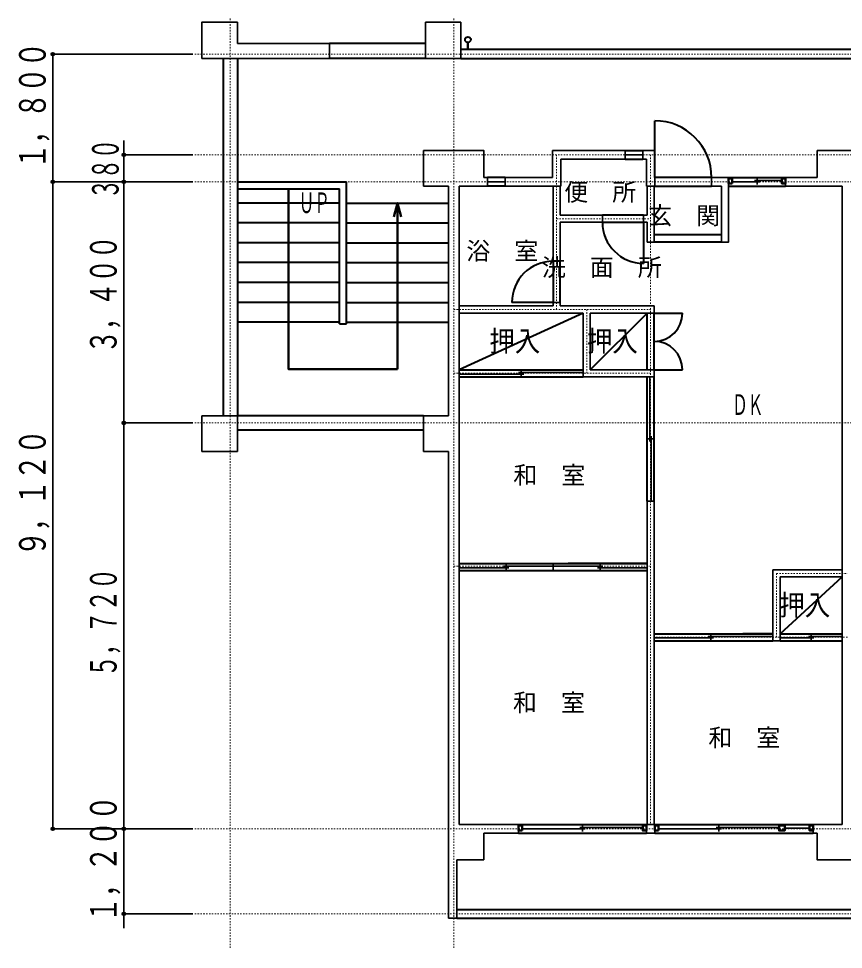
# Model space of a CAD drawing. Units: millimetres, scale not verified. Extents: x -196 to 201, y -142 to 142.
# Drawn here: x 4.2 to 62.4, y -18.1 to 47.5 of the extents above; entities that cross this region are included whole.
import ezdxf
from ezdxf.enums import TextEntityAlignment as Align

# ---------------------------------------------------------------- set-up
doc = ezdxf.new("R2010")
doc.units = ezdxf.units.MM
doc.header["$PDMODE"] = 32
doc.header["$PDSIZE"] = 0.2
doc.linetypes.add('DASHED_DOTTED', pattern=[9.25, 6, -1.5, 0.25, -1.5])
for name, color, linetype, lineweight in [('0-0', 6, 'Continuous', 40), ('0-1__0-0_', 2, 'Continuous', 35), ('0-3__0-2_', 7, 'DASHED_DOTTED', 18), ('0-4__0-3_', 5, 'Continuous', 50), ('0-5__0-4_', 7, 'Continuous', 18), ('0-6__0-5_', 6, 'Continuous', 40), ('0-B__0-b_', 6, 'Continuous', 13), ('1-0__1-8_', 2, 'Continuous', 35), ('1-1__f-f_', 6, 'Continuous', 40)]:
    doc.layers.add(name, color=color, linetype=linetype, lineweight=lineweight)
doc.styles.add('ＭＳ ゴシック', font='')
doc.styles.get('ＭＳ ゴシック').set_extended_font_data('MS Gothic')

# ---------------------------------------------------------------- blocks, each defined once
blk = doc.blocks.new('-GLay-0-')
at = {"layer": '0-1__0-0_'}
for p, q in [((88031.5, 68854.4), (88031.5, 68554.4)), ((90681.5, 68344.4), (90681.5, 68854.4)), ((90681.5, 68854.4), (91181.5, 68854.4)), ((90681.5, 68344.4), (90681.5, 68854.4)), ((90681.5, 68854.4), (91181.5, 68854.4)), ((91181.5, 68854.4), (91181.5, 68344.4)), ((91181.5, 68854.4), (91181.5, 68344.4)), ((89331.5, 68554.4), (88031.5, 68554.4)), ((89331.5, 68344.4), (89331.5, 68554.4)), ((90681.5, 68344.4), (90681.5, 68554.4)), ((90681.5, 68344.4), (90681.5, 68554.4)), ((89331.5, 68344.4), (87531.5, 68344.4)), ((89331.5, 68344.4), (87531.5, 68344.4)), ((91181.5, 68344.4), (90681.5, 68344.4)), ((91181.5, 68344.4), (90681.5, 68344.4)), ((90656.5, 66544.4), (90656.5, 67044.4)), ((92471.5, 67044.4), (92471.5, 66664.4)), ((93496.5, 67044.4), (92471.5, 67044.4)), ((93496.5, 67044.4), (93496.5, 66924.4)), ((93746.5, 67044.4), (93746.5, 66924.4)), ((93746.5, 67044.4), (93916.5, 67044.4)), ((93916.5, 67044.4), (93916.5, 66544.4)), ((92591.5, 66924.4), (92591.5, 66544.4)), ((93496.5, 66924.4), (92591.5, 66924.4)), ((93496.5, 66984.4), (93746.5, 66984.4)), ((93796.5, 66924.4), (93746.5, 66924.4)), ((93796.5, 66924.4), (93796.5, 66544.4)), ((91556.5, 66664.4), (91506.5, 66664.4)), ((91556.5, 66664.4), (91556.5, 66544.4)), ((91806.5, 66664.4), (92471.5, 66664.4)), ((91806.5, 66664.4), (91806.5, 66544.4)), ((94716.5, 66664.4), (94956.5, 66664.4)), ((94716.5, 66664.4), (94716.5, 66544.4)), ((94956.5, 66544.4), (94956.5, 66664.4)), ((95356.5, 66564.4), (95356.5, 66664.4)), ((95756.5, 66664.4), (96206.5, 66664.4)), ((95756.5, 66544.4), (95756.5, 66664.4)), ((95756.5, 66544.4), (95756.5, 66664.4)), ((90656.5, 66544.4), (91006.5, 66544.4)), ((91006.5, 66544.4), (91006.5, 63304.4)), ((91156.5, 66544.4), (91156.5, 57544.4)), ((91156.5, 66544.4), (91556.5, 66544.4)), ((91806.5, 66604.4), (91556.5, 66604.4)), ((91806.5, 66544.4), (92591.5, 66544.4)), ((92481.5, 66544.4), (92481.5, 65484.4)), ((92581.5, 66134.4), (92581.5, 66544.4)), ((93916.5, 66544.4), (93796.5, 66544.4)), ((93806.5, 66544.4), (93806.5, 66134.4)), ((94716.5, 66544.4), (94856.5, 66544.4)), ((94856.5, 66544.4), (94856.5, 65754.4)), ((95006.5, 66604.4), (95394.3, 66604.4)), ((95706.5, 66624.4), (95318.8, 66624.4)), ((95756.5, 66544.4), (96556.5, 66544.4)), ((96556.5, 66544.4), (96556.5, 57544.4)), ((93176.5, 66134.4), (92581.5, 66134.4)), ((93176.5, 66134.4), (93176.5, 66034.4)), ((93756.5, 66134.4), (93756.5, 66034.4)), ((93756.5, 66134.4), (93806.5, 66134.4)), ((92581.5, 66034.4), (93176.5, 66034.4)), ((92581.5, 65484.4), (92581.5, 66034.4)), ((93806.5, 66034.4), (93756.5, 66034.4)), ((93806.5, 66034.4), (93806.5, 65754.4)), ((92581.5, 65484.4), (92481.5, 65484.4)), ((91156.5, 64854.4), (92481.5, 64854.4)), ((92481.5, 64854.4), (92481.5, 64904.4)), ((92581.5, 64904.4), (92481.5, 64904.4)), ((92581.5, 64904.4), (92581.5, 64854.4)), ((92581.5, 64854.4), (93906.5, 64854.4)), ((91156.5, 64754.4), (92906.5, 64754.4)), ((92906.5, 64754.4), (92906.5, 63854.4)), ((93006.5, 64754.4), (93006.5, 63954.4)), ((91156.5, 63894.4), (92069.3, 63894.4)), ((92906.5, 63914.4), (91993.8, 63914.4)), ((92031.5, 63854.4), (92031.5, 63954.4)), ((93006.5, 63954.4), (93906.5, 63954.4)), ((93906.5, 63854.4), (93906.5, 63954.4)), ((92906.5, 63854.4), (93906.5, 63854.4)), ((93846.5, 63854.4), (93846.5, 62941.6)), ((87531.5, 63304.4), (87531.5, 62804.4)), ((88031.5, 63304.4), (87531.5, 63304.4)), ((87531.5, 63304.4), (87531.5, 62804.4)), ((88031.5, 63304.4), (87531.5, 63304.4)), ((88031.5, 63304.4), (88031.5, 62804.4)), ((91006.5, 63304.4), (90656.5, 63304.4)), ((93906.5, 62979.4), (93806.5, 62979.4)), ((93866.5, 62104.4), (93866.5, 63017.2)), ((87531.5, 62804.4), (88031.5, 62804.4)), ((87531.5, 62804.4), (88031.5, 62804.4)), ((91006.5, 62804.4), (91006.5, 56224.4)), ((93806.5, 62104.4), (93806.5, 57544.4)), ((93906.5, 62104.4), (93806.5, 62104.4)), ((93906.5, 62104.4), (93906.5, 57544.4)), ((91156.5, 61164.4), (91856.8, 61164.4)), ((93181.8, 61184.4), (91781.3, 61184.4)), ((91819, 61124.4), (91819, 61224.4)), ((92481.5, 61124.4), (92481.5, 61224.4)), ((93806.5, 61164.4), (93106.3, 61164.4)), ((93144, 61124.4), (93144, 61224.4)), ((93806.5, 61224.4), (93806.5, 61124.4)), ((93803.8, 61124.4), (93806.5, 61124.4)), ((95581.5, 61134.4), (96556.5, 61134.4)), ((95581.5, 61134.4), (95581.5, 60134.4)), ((95681.5, 61034.4), (96556.5, 61034.4)), ((95681.5, 61034.4), (95681.5, 60134.4)), ((94706.5, 60134.4), (94706.5, 60234.4)), ((96119, 60134.4), (96119, 60234.4)), ((93906.5, 60174.4), (94744.3, 60174.4)), ((95581.5, 60194.4), (94668.8, 60194.4)), ((95581.5, 60134.4), (95681.5, 60134.4)), ((95681.5, 60174.4), (96156.8, 60174.4)), ((96556.5, 60194.4), (96081.3, 60194.4)), ((91156.5, 57544.4), (91996.5, 57544.4)), ((91996.5, 57544.4), (91996.5, 57424.4)), ((92046.5, 57484.4), (92934.3, 57484.4)), ((93746.5, 57504.4), (92858.8, 57504.4)), ((92896.5, 57444.4), (92896.5, 57544.4)), ((93796.5, 57544.4), (93796.5, 57424.4)), ((93916.5, 57544.4), (93796.5, 57544.4)), ((93916.5, 57544.4), (93916.5, 57424.4)), ((93966.5, 57484.4), (94854.3, 57484.4)), ((95666.5, 57504.4), (94778.8, 57504.4)), ((94816.5, 57444.4), (94816.5, 57544.4)), ((96096.5, 57494.4), (95746.5, 57494.4)), ((96146.5, 57544.4), (96556.5, 57544.4)), ((96146.5, 57544.4), (96146.5, 57424.4)), ((91506.5, 57424.4), (91506.5, 57044.4)), ((91506.5, 57424.4), (91996.5, 57424.4)), ((93916.5, 57424.4), (93796.5, 57424.4)), ((96146.5, 57424.4), (96206.5, 57424.4)), ((91126.5, 57044.4), (91126.5, 56224.4)), ((91126.5, 57044.4), (91506.5, 57044.4)), ((91006.5, 56224.4), (91126.5, 56224.4))]:
    blk.add_line(p, q, dxfattribs=at)
for points in [[(87531.5, 68344.4), (87531.5, 68854.4), (88031.5, 68854.4)], [(87531.5, 68344.4), (87531.5, 68854.4), (88031.5, 68854.4)], [(91506.5, 66664.4), (91506.5, 67044.4), (90656.5, 67044.4)], [(96206.5, 66664.4), (96206.5, 67044.4), (97056.5, 67044.4)], [(93806.5, 65754.4), (93906.5, 65754.4), (93906.5, 66544.4)], [(94856.5, 65754.4), (94956.5, 65754.4), (94956.5, 66544.4)], [(93006.5, 64754.4), (93906.5, 64754.4), (93906.5, 64854.4)], [(90656.5, 63304.4), (90656.5, 62804.4), (91006.5, 62804.4)], [(96206.5, 57424.4), (96206.5, 57044.4), (97056.5, 57044.4)]]:
    blk.add_lwpolyline(points, dxfattribs=at)
at = {"layer": '0-3__0-2_'}
for p, q in [((87931.5, 68904.4), (87931.5, 55784.4)), ((91081.5, 68904.4), (91081.5, 55784.4)), ((87431.5, 68404.4), (116931.5, 68404.4)), ((87431.5, 66984.4), (116931.5, 66984.4)), ((92531.5, 66984.4), (92531.5, 64804.4)), ((93856.5, 66984.4), (93856.5, 57544.4)), ((87431.5, 66604.4), (116931.5, 66604.4)), ((92531.5, 66084.4), (93856.5, 66084.4)), ((91081.5, 64804.4), (93856.5, 64804.4)), ((92956.5, 64804.4), (92956.5, 63904.4)), ((91081.5, 63904.4), (93856.5, 63904.4)), ((87431.5, 63204.4), (116931.5, 63204.4)), ((91081.5, 61184.4), (93856.5, 61184.4)), ((95631.5, 61084.4), (95631.5, 60184.4)), ((95631.5, 61084.4), (96631.5, 61084.4)), ((93931.5, 60184.4), (96631.5, 60184.4)), ((87431.5, 57484.4), (116931.5, 57484.4)), ((87431.5, 56284.4), (116931.5, 56284.4))]:
    blk.add_line(p, q, dxfattribs=at)
at = {"layer": '0-4__0-3_'}
for points in [[(95006.5, 66579.4), (95006.5, 66649.4), (94956.5, 66649.4), (94956.5, 66579.4)], [(95706.5, 66649.4), (95706.5, 66579.4), (95756.5, 66579.4), (95756.5, 66649.4)], [(92046.5, 57459.4), (92046.5, 57529.4), (91996.5, 57529.4), (91996.5, 57459.4)], [(93746.5, 57529.4), (93746.5, 57459.4), (93796.5, 57459.4), (93796.5, 57529.4)], [(93966.5, 57459.4), (93966.5, 57529.4), (93916.5, 57529.4), (93916.5, 57459.4)], [(95666.5, 57529.4), (95666.5, 57459.4), (95746.5, 57459.4), (95746.5, 57529.4)], [(96096.5, 57529.4), (96096.5, 57459.4), (96146.5, 57459.4), (96146.5, 57529.4)]]:
    blk.add_lwpolyline(points, close=True, dxfattribs=at)
at = {"layer": '0-5__0-4_', "color": 5, "lineweight": 50}
blk.add_line((90287.8, 63964.4), (90287.8, 66304.4), dxfattribs=at)
for points in [[(88750.3, 66504.4), (88750.3, 63964.4), (90287.8, 63964.4)], [(90339.6, 66111.2), (90287.8, 66304.4), (90236, 66111.2)]]:
    blk.add_lwpolyline(points, dxfattribs=at)
at = {"layer": '0-6__0-5_'}
for p, q in [((90681.5, 68554.4), (89331.5, 68554.4)), ((91181.5, 68474.4), (113181.5, 68474.4)), ((87831.5, 68344.4), (87831.5, 63304.4)), ((88031.5, 68344.4), (88031.5, 63304.4)), ((90681.5, 68344.4), (89331.5, 68344.4)), ((91181.5, 68344.4), (113181.5, 68344.4)), ((93916.5, 66664.4), (93916.5, 67464.4)), ((93496.5, 67044.4), (93746.5, 67044.4)), ((93496.5, 66924.4), (93746.5, 66924.4)), ((91806.5, 66664.4), (91556.5, 66664.4)), ((94716.5, 66664.4), (93916.5, 66664.4)), ((94956.5, 66664.4), (95756.5, 66664.4)), ((88031.5, 66604.4), (89569, 66604.4)), ((89569, 64604.4), (89569, 66604.4)), ((91806.5, 66544.4), (91556.5, 66544.4)), ((93916.5, 66544.4), (94716.5, 66544.4)), ((94956.5, 66544.4), (95756.5, 66544.4)), ((88031.5, 66504.4), (89469, 66504.4)), ((89469, 64604.4), (89469, 66504.4)), ((89469, 66304.4), (88031.5, 66304.4)), ((89569, 66304.4), (91006.5, 66304.4)), ((93756.5, 66134.4), (93176.5, 66134.4)), ((89469, 66024.4), (88031.5, 66024.4)), ((89569, 66024.4), (91006.5, 66024.4)), ((89469, 65744.4), (88031.5, 65744.4)), ((89569, 65744.4), (91006.5, 65744.4)), ((94856.5, 65854.4), (93906.5, 65854.4)), ((94856.5, 65754.4), (93906.5, 65754.4)), ((92581.5, 64904.4), (92581.5, 65484.4)), ((89469, 65464.4), (88031.5, 65464.4)), ((89569, 65464.4), (91006.5, 65464.4)), ((89469, 65184.4), (88031.5, 65184.4)), ((89569, 65184.4), (91006.5, 65184.4)), ((89469, 64904.4), (88031.5, 64904.4)), ((89569, 64904.4), (91006.5, 64904.4)), ((92906.5, 64754.4), (91156.5, 63954.4)), ((93006.5, 63954.4), (93806.5, 64754.4)), ((93806.5, 63954.4), (93806.5, 64754.4)), ((93906.5, 64754.4), (94306.5, 64754.4)), ((93906.5, 63954.4), (93906.5, 64754.4)), ((89469, 64624.4), (88031.5, 64624.4)), ((89469, 64604.4), (89569, 64604.4)), ((89569, 64624.4), (91006.5, 64624.4)), ((91156.5, 63954.4), (92906.5, 63954.4)), ((93906.5, 63954.4), (94306.5, 63954.4)), ((91156.5, 63854.4), (92906.5, 63854.4)), ((93806.5, 62104.4), (93806.5, 63854.4)), ((93906.5, 62104.4), (93906.5, 63854.4)), ((90656.5, 63304.4), (88031.5, 63304.4)), ((90656.5, 63104.4), (88031.5, 63104.4)), ((91156.5, 61224.4), (93806.5, 61224.4)), ((93806.5, 61224.4), (92695.7, 61224.4)), ((91156.5, 61124.4), (93806.5, 61124.4)), ((95681.5, 60234.4), (96556.5, 61034.4)), ((93906.5, 60234.4), (95581.5, 60234.4)), ((95581.5, 60234.4), (95156.5, 60234.4)), ((95681.5, 60234.4), (96556.5, 60234.4)), ((93906.5, 60134.4), (95581.5, 60134.4)), ((95681.5, 60134.4), (96556.5, 60134.4)), ((91996.5, 57544.4), (93796.5, 57544.4)), ((93916.5, 57544.4), (96146.5, 57544.4)), ((91996.5, 57424.4), (93796.5, 57424.4)), ((93916.5, 57424.4), (96146.5, 57424.4)), ((91126.5, 56344.4), (113236.5, 56344.4)), ((91126.5, 56224.4), (113236.5, 56224.4))]:
    blk.add_line(p, q, dxfattribs=at)
for points in [[(91281.5, 68568.1), (91281.5, 68474.4), (91281.5, 68568.1)], [(93176.5, 66034.4), (93756.5, 66034.4), (93756.5, 65454.4)], [(92481.5, 65484.4), (92481.5, 64904.4), (91901.5, 64904.4)]]:
    blk.add_lwpolyline(points, dxfattribs=at)
blk.add_circle((91281.5, 68608.1), 40, dxfattribs=at)
for centre, radius, start, end in [((93916.5, 66664.4), 800, 0, 90), ((93756.5, 66034.4), 580, 180, 270), ((92481.5, 64904.4), 580, 90, 180), ((93906.5, 64754.4), 400, 270, 0), ((93906.5, 63954.4), 400, 0, 90)]:
    blk.add_arc(centre, radius, start, end, dxfattribs=at)
at = {"layer": '0-B__0-b_', "color": 134, "style": 'ＭＳ ゴシック'}
for s, p in [('便\u3000所', (92639, 66260.6)), ('玄\u3000関', (93821.5, 65930.6)), ('浴\u3000室', (91259, 65430.6)), ('洗\u3000面\u3000所', (92323, 65200.6)), ('和\u3000室', (91921.5, 62270.6)), ('和\u3000室', (91916.5, 59065.6)), ('和\u3000室', (94671.5, 58570.6))]:
    blk.add_text(s, height=248, dxfattribs=at).set_placement(p, align=Align.BOTTOM_LEFT)
at = {"layer": '0-B__0-b_', "style": 'ＭＳ ゴシック'}
for s, width, p in [('ＵＰ', 0.55, (88896.4, 66075.4)), ('押入', 0.9, (91583.5, 64125.4)), ('押入', 0.9, (92958.5, 64125.4)), ('ＤＫ', 0.55, (95007.5, 63230.3)), ('押入', 0.9, (95671, 60405.4))]:
    blk.add_text(s, height=291.7, dxfattribs=dict(at, width=width)).set_placement(p, align=Align.BOTTOM_LEFT)
blk = doc.blocks.new('-GLay-1-')
at = {"layer": '1-0__1-8_'}
for p, q in [((87401.5, 68404.4), (85431.5, 68404.4)), ((85431.5, 68304.4), (85431.5, 66704.4)), ((86431.5, 67084.4), (86431.5, 67184.4)), ((87401.5, 66984.4), (86431.5, 66984.4)), ((86431.5, 66984.4), (86431.5, 66604.4)), ((87401.5, 66604.4), (85431.5, 66604.4)), ((87401.5, 66604.4), (85431.5, 66604.4)), ((87401.5, 66604.4), (86431.5, 66604.4)), ((87401.5, 66604.4), (86431.5, 66604.4)), ((85431.5, 66504.4), (85431.5, 57584.4)), ((86431.5, 66504.4), (86431.5, 66404.4)), ((86431.5, 66504.4), (86431.5, 63304.4)), ((87401.5, 63204.4), (86431.5, 63204.4)), ((87401.5, 63204.4), (86431.5, 63204.4)), ((86431.5, 63104.4), (86431.5, 57584.4)), ((86431.5, 57584.4), (86431.5, 57684.4)), ((87401.5, 57484.4), (85431.5, 57484.4)), ((87401.5, 57484.4), (86431.5, 57484.4)), ((87401.5, 57484.4), (86431.5, 57484.4)), ((86431.5, 57484.4), (86431.5, 56284.4)), ((87401.5, 56284.4), (86431.5, 56284.4)), ((86431.5, 56184.4), (86431.5, 56084.4))]:
    blk.add_line(p, q, dxfattribs=at)
at = {"layer": '1-0__1-8_', "style": 'ＭＳ ゴシック'}
for s, width, p in [('１，８００', 0.7, (85442.4, 66784.4)), ('３８０', 0.55, (86471, 66362.4)), ('３，４００', 0.65, (86442.4, 64184.4)), ('９，１２０', 0.7, (85442.4, 61324.4)), ('５，７２０', 0.6, (86442.4, 59624.4)), ('１，２００', 0.7, (86442.4, 56164.4))]:
    blk.add_text(s, height=375.1, rotation=90, dxfattribs=dict(at, width=width)).set_placement(p, align=Align.BOTTOM_LEFT)
blk = doc.blocks.new('-GLay-f-')
at = {"layer": '1-1__f-f_', "color": 2, "lineweight": 35}
for p, q in [((85431.5, 68404.4), (85431.5, 68304.4)), ((86431.5, 66984.4), (86431.5, 67084.4)), ((85431.5, 66604.4), (85431.5, 66704.4)), ((85431.5, 66604.4), (85431.5, 66504.4)), ((86431.5, 66604.4), (86431.5, 66504.4)), ((86431.5, 66604.4), (86431.5, 66504.4)), ((86431.5, 63204.4), (86431.5, 63304.4)), ((86431.5, 63204.4), (86431.5, 63104.4)), ((85431.5, 57484.4), (85431.5, 57584.4)), ((86431.5, 57484.4), (86431.5, 57584.4)), ((86431.5, 57484.4), (86431.5, 57584.4)), ((86431.5, 56284.4), (86431.5, 56184.4))]:
    blk.add_line(p, q, dxfattribs=at)
at = {"layer": '1-1__f-f_', "color": 2}
for p in [(85431.5, 68404.4), (86431.5, 66984.4), (85431.5, 66604.4), (86431.5, 66604.4), (86431.5, 63204.4), (85431.5, 57484.4), (86431.5, 57484.4), (86431.5, 56284.4)]:
    blk.add_point(p, dxfattribs=at)

msp = doc.modelspace()

# ---------------------------------------------------------------- block references
at = {"layer": '0-0', "xscale": 0.005, "yscale": 0.005}
for name in ['-GLay-0-', '-GLay-1-', '-GLay-f-']:
    msp.add_blockref(name, (-420.5, -297), dxfattribs=at)

doc.saveas('drawing.dxf')
